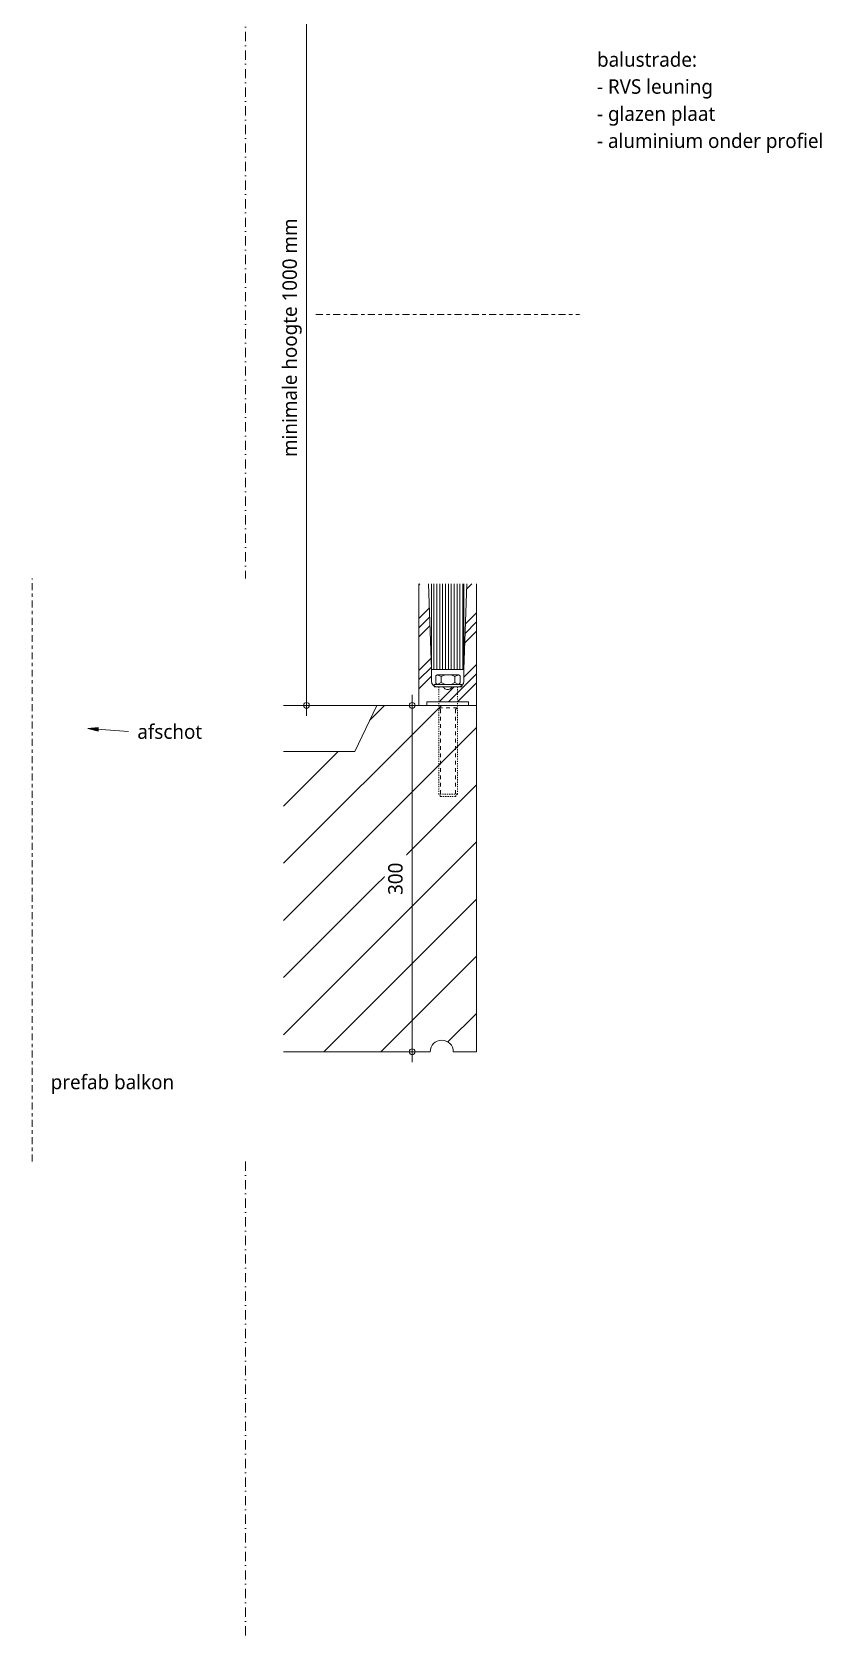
# Model space of a CAD drawing. Header units: millimetres. Extents: x -435 to 27166, y -19117 to 26500.
# Drawn here: x 8062 to 8746, y 17309 to 18701 of the extents above; entities that cross this region are included whole.
import ezdxf

# ---------------------------------------------------------------- set-up
doc = ezdxf.new("R2010")
doc.units = ezdxf.units.MM
for name, pattern in [('Dash', [6.35, 3.175, -3.175]), ('MV_center', [15, 6, -3, 3, -3]), ('MV_stramien', [16, 8, -4, 0, -4]), ('Streep 1_1', [2, 1, -1])]:
    doc.linetypes.add(name, pattern=pattern)
for name, color, linetype, lineweight in [('A-ANNO-DIMS', 211, 'Continuous', 13), ('A-ANNO-DIMS-5', 211, 'Continuous', 13), ('A-DETL', 90, 'Continuous', 13), ('A-DETL-GENF', 92, 'Continuous', 18), ('A-DETL-GENF-HDLN', 1, 'Dash', 18), ('G-ANNO-TEXT', 231, 'Continuous', 13)]:
    doc.layers.add(name, color=color, linetype=linetype, lineweight=lineweight)
doc.styles.add('Segoe UI_3', font='segoeui.ttf', dxfattribs={"height": 12.5})
doc.dimstyles.new('2_5_mm_4', dxfattribs={"dimscale": 304.8, "dimtxt": 13.092049, "dimasz": 0.016404, "dimexe": 0.029528, "dimexo": 0.0625, "dimgap": 0.014764, "dimtad": 1, "dimdec": 0, "dimzin": 0, "dimdsep": 46, "dimtxsty": 'Segoe UI_3', "dimblk1": 'DOTBLANK', "dimblk2": 'DOTBLANK', "dimsah": 1, "dimcen": 0.09, "dimdle": 0.029528, "dimazin": 0, "dimtfac": 1, "dimtdec": 4, "dimtix": 1, "dimtmove": 0, "dimatfit": 3, "dimfxl": 0.029528, "dimfxlon": 1, "dimtvp": 1, "dimtfill": 1, "dimtolj": 1, "dimtzin": 0, "dimarcsym": 2})

# ---------------------------------------------------------------- blocks, each defined once
blk = doc.blocks.new('00 bout s e1 - M12-4297820-Details Appartement')
at = {"layer": 'A-DETL-GENF'}
for p, q in [((-9.5, 10.5), (-10.5, 9)), ((-9, 5.8), (-10.5, 9)), ((-10.5, 9), (-10.5, -9.4)), ((-10.5, 2.6), (-9, 5.8)), ((-10.5, -2.6), (-10.5, 2.6)), ((-3.4, 10.5), (-9.5, 10.5)), ((-9, 5.8), (-3.8, 5.8)), ((-2.2, 9), (-3.8, 5.8)), ((-3.8, 5.8), (-2.2, 2.6)), ((-2.2, 9), (-3.4, 10.5)), ((0, 12), (-2.2, 12)), ((-2.2, 12), (-2.2, 0)), ((-2.2, 0), (-2.2, 9)), ((-2.2, 2.6), (-2.2, -2.6)), ((0, -12), (0, 12)), ((-9, -6), (-10.5, -2.6)), ((-10.5, -9.4), (-9, -6)), ((-10.5, -9.4), (-9.5, -10.5)), ((-9.5, -10.5), (-3.2, -10.5)), ((-9, -6), (-3.8, -6)), ((-2.2, -2.6), (-3.8, -6)), ((-3.8, -6), (-2.2, -9.4)), ((-3.2, -10.5), (-2.2, -9.4)), ((-2.2, -9.4), (-2.2, 0)), ((-2.2, 0), (-2.2, -12)), ((-2.2, -12), (0, -12))]:
    blk.add_line(p, q, dxfattribs=at)
at = {"layer": 'A-DETL-GENF', "linetype": 'Streep 1_1', "lineweight": 13}
for p, q in [((0, 8), (93, 8)), ((95, 6.5), (93, 8)), ((93, 8), (93, -8)), ((95, -6.5), (95, 6.5)), ((0, -8), (93, -8)), ((95, -6.5), (93, -8))]:
    blk.add_line(p, q, dxfattribs=at)
at = {"layer": 'A-DETL-GENF-HDLN'}
for p, q in [((18, 8), (19.5, 6.5)), ((18, -8), (18, 8)), ((19.5, 6.5), (93, 6.5)), ((18, -8), (19.5, -6.5)), ((19.5, -6.5), (93, -6.5))]:
    blk.add_line(p, q, dxfattribs=at)
blk = doc.blocks.new('NLRS_00_DI_maskeer - Type 1-4234909-Details Appartement')
at = {"layer": 'A-DETL-GENF', "linetype": 'MV_center'}
blk.add_line((405, 0), (-100, 0), dxfattribs=at)
blk = doc.blocks.new('NLRS_00_DI_maskeer - Type 1-4234971-Details Appartement')
at = {"layer": 'A-DETL-GENF', "linetype": 'MV_center'}
blk.add_line((128, 0), (-100, 0), dxfattribs=at)
blk = doc.blocks.new('DIMBLOCK318-Details Appartement')
at = {"layer": 'A-ANNO-DIMS-5'}
for p, q in [((8391.2, 18118.2), (8382.2, 18118.2)), ((8391.2, 18127.2), (8391.2, 17809.2)), ((8391.2, 18118.2), (8400.2, 18118.2)), ((8391.2, 17818.2), (8382.2, 17818.2)), ((8391.2, 17818.2), (8400.2, 17818.2))]:
    blk.add_line(p, q, dxfattribs=at)
for centre in [(8391.2, 18118.2), (8391.2, 17818.2)]:
    blk.add_circle(centre, 2.5, dxfattribs=at)
at = {"layer": 'A-ANNO-DIMS-5', "color": 0, "insert": (8370.4, 17954), "char_height": 12.5, "width": 34.277, "attachment_point": 1, "rotation": 90, "line_spacing_factor": 1.142579, "style": 'Segoe UI_3', "bg_fill": 3, "box_fill_scale": 1.25, "bg_fill_color": 9, "bg_fill_true_color": 13158600, "bg_fill_transparency": 0}
blk.add_mtext('300', dxfattribs=at)
blk = doc.blocks.new('_DotBlank')
at = {"color": 0, "linetype": 'ByBlock', "lineweight": -2}
blk.add_line((-0.5, 0), (-1, 0), dxfattribs=at)
blk.add_circle((0, 0), 0.5, dxfattribs=at)
blk = doc.blocks.new('DIMBLOCK322-Details Appartement')
at = {"layer": 'A-ANNO-DIMS-5'}
for p, q in [((8299.7, 18761.1), (8290.7, 18761.1)), ((8299.7, 18770.1), (8299.7, 18109.2)), ((8299.7, 18761.1), (8308.7, 18761.1)), ((8299.7, 18118.2), (8290.7, 18118.2)), ((8299.7, 18118.2), (8308.7, 18118.2))]:
    blk.add_line(p, q, dxfattribs=at)
for centre in [(8299.7, 18761.1), (8299.7, 18118.2)]:
    blk.add_circle(centre, 2.5, dxfattribs=at)
at = {"layer": 'A-ANNO-DIMS-5', "color": 0, "insert": (8278.9, 18333.3), "char_height": 12.5, "width": 255.366, "attachment_point": 1, "rotation": 90, "line_spacing_factor": 1.142579, "style": 'Segoe UI_3', "bg_fill": 3, "box_fill_scale": 1.25, "bg_fill_color": 9, "bg_fill_true_color": 13158600, "bg_fill_transparency": 0}
blk.add_mtext('minimale hoogte 1000 mm', dxfattribs=at)

msp = doc.modelspace()

# ---------------------------------------------------------------- hatches: boundary and pattern name
at = {"layer": 'A-DETL-GENF', "lineweight": 13}
h = msp.add_hatch(dxfattribs=at)
h.set_pattern_fill('FP_83', color=254, style=0, pattern_type=2)
h.set_pattern_definition([(45, (0, 0), (-22.45064, 22.45064), []), (45, (7.938, 0), (0, 44.90128), []), (45, (-7.938, 0), (0, 44.90128), [])])
h.paths.add_polyline_path([(8396.9, 18118.2), (8403.9, 18118.2), (8403.9, 18121.2), (8439.9, 18121.2), (8439.9, 18118.2), (8446.9, 18118.2), (8446.9, 18223.4), (8438.5, 18223.4), (8435.9, 18149.2), (8435.9, 18139.2), (8435.7, 18137.9), (8435.2, 18136.7), (8434.4, 18135.7), (8433.4, 18134.9), (8432.2, 18134.4), (8430.9, 18134.2), (8426.5, 18134.2), (8425.9, 18134), (8425.3, 18133.7), (8424.1, 18132.6), (8423.3, 18132.1), (8422.3, 18131.9), (8421.4, 18131.9), (8420.4, 18132.1), (8419.6, 18132.6), (8418.4, 18133.7), (8417.8, 18134), (8417.2, 18134.2), (8416.5, 18134.2), (8412.9, 18134.2), (8411.6, 18134.4), (8410.4, 18134.9), (8409.3, 18135.7), (8408.5, 18136.7), (8408, 18137.9), (8407.9, 18139.2), (8407.9, 18149.2), (8405.2, 18223.4), (8396.9, 18223.4), (8396.9, 18149.2)])
h = msp.add_hatch(dxfattribs=at)
h.set_pattern_fill('FP_99', color=254, style=0, pattern_type=2)
h.set_pattern_definition([(90, (0, 0), (-2.5, 2e-16), [])])
h.paths.add_polyline_path([(8435.9, 18149.2), (8435.9, 18223.4), (8407.9, 18223.4), (8407.9, 18149.2)])
h = msp.add_hatch(dxfattribs=at)
h.set_pattern_fill('FP_78', color=250, style=0, pattern_type=2)
h.set_pattern_definition([(45, (0, 0), (-24.74874, 24.74874), [])])
h.paths.add_polyline_path([(8406.8, 17818.2), (8407.2, 17820.8), (8408.2, 17823.2), (8409.8, 17825.3), (8411.8, 17826.9), (8414.3, 17827.9), (8416.8, 17828.2), (8419.4, 17827.9), (8421.8, 17826.9), (8423.9, 17825.3), (8425.5, 17823.2), (8426.5, 17820.8), (8426.8, 17818.2), (8446.9, 17818.2), (8446.9, 18118.2), (8360.5, 18118.2), (8341.5, 18078.2), (8279.9, 18078.2), (8279.9, 17818.2)])
at = {"layer": 'G-ANNO-TEXT'}
msp.add_hatch(color=7, dxfattribs=at).paths.add_polyline_path([(8110.4, 18098.1), (8119.3, 18095.9), (8119.5, 18099)])

# ---------------------------------------------------------------- linework, layer by layer
at = {"layer": 'A-DETL', "linetype": 'MV_stramien', "lineweight": 18}
for p, q in [((8246.9, 18975.3), (8246.9, 18228.1)), ((8246.9, 17723.1), (8246.9, 17308.7))]:
    msp.add_line(p, q, dxfattribs=at)
at = {"layer": 'A-DETL', "lineweight": 18}
for p, q in [((8396.9, 18223.4), (8396.9, 18118.2)), ((8407.9, 18149.2), (8405.2, 18223.4)), ((8407.9, 18223.4), (8407.9, 18149.2)), ((8438.5, 18223.4), (8435.9, 18149.2)), ((8435.9, 18149.2), (8435.9, 18223.4)), ((8446.9, 18118.2), (8446.9, 18223.4)), ((8407.9, 18139.2), (8407.9, 18149.2)), ((8407.9, 18149.2), (8435.9, 18149.2)), ((8435.9, 18149.2), (8435.9, 18139.2)), ((8416.5, 18134.2), (8412.9, 18134.2)), ((8430.9, 18134.2), (8427.2, 18134.2)), ((8360.5, 18118.2), (8279.9, 18118.2)), ((8360.5, 18118.2), (8341.5, 18078.2)), ((8396.9, 18118.2), (8360.5, 18118.2)), ((8396.9, 18118.2), (8403.9, 18118.2)), ((8403.9, 18118.2), (8403.9, 18121.2)), ((8403.9, 18121.2), (8439.9, 18121.2)), ((8439.9, 18118.2), (8403.9, 18118.2)), ((8439.9, 18121.2), (8439.9, 18118.2)), ((8439.9, 18118.2), (8446.9, 18118.2)), ((8446.9, 17818.2), (8446.9, 18118.2)), ((8341.5, 18078.2), (8279.9, 18078.2)), ((8279.9, 17818.2), (8406.8, 17818.2)), ((8426.8, 17818.2), (8446.9, 17818.2))]:
    msp.add_line(p, q, dxfattribs=at)
for centre, radius, start, end in [((8412.9, 18139.2), 5, 180, 270), ((8416.7, 18131.4), 2.84, 40.6388, 93.1602), ((8421.9, 18135.8), 3.97, 220.6388, 319.3612), ((8427, 18131.4), 2.84, 86.8398, 139.3612), ((8430.9, 18139.2), 5, 270, 0), ((8416.8, 17818.2), 10, 0, 180)]:
    msp.add_arc(centre, radius, start, end, dxfattribs=at)
at = {"layer": 'G-ANNO-TEXT', "color": 250}
for p, q in [((8119.5, 18099), (8110.4, 18098.1)), ((8110.4, 18098.1), (8119.3, 18095.9)), ((8110.4, 18098.1), (8145.8, 18095.5)), ((8119.3, 18095.9), (8119.5, 18099))]:
    msp.add_line(p, q, dxfattribs=at)

# ---------------------------------------------------------------- block references
at = {"layer": 'A-DETL-GENF', "linetype": 'MV_center'}
for name, p, rotation in [('NLRS_00_DI_maskeer - Type 1-4234971-Details Appartement', (8435.9, 18456.8), 180), ('NLRS_00_DI_maskeer - Type 1-4234909-Details Appartement', (8062.3, 18128.1), 270)]:
    msp.add_blockref(name, p, dxfattribs=dict(at, rotation=rotation))
at = {"layer": 'A-DETL-GENF-HDLN', "rotation": 270.0000000000001}
msp.add_blockref('00 bout s e1 - M12-4297820-Details Appartement', (8422.3, 18134.2), dxfattribs=at)

# ---------------------------------------------------------------- texts
at = {"layer": 'G-ANNO-TEXT', "color": 7, "char_height": 12.5, "attachment_point": 1, "style": 'Segoe UI_3'}
for s, insert, width in [('balustrade:', (8551.2, 18683.9), 102.616), ('- RVS leuning', (8551.2, 18660.5), 127.869), ('- glazen plaat', (8551.2, 18637), 128.27), ('- aluminium onder profiel', (8551.2, 18613.5), 241.709), ('afschot', (8153.3, 18101.7), 67.743), ('prefab balkon', (8078.3, 17798.2), 130.274)]:
    msp.add_mtext(s, dxfattribs=dict(at, insert=insert, width=width))

# ---------------------------------------------------------------- next in the draw order: dimensions: what is measured, and where the dimension line sits
at = {"layer": 'A-ANNO-DIMS'}
dim = msp.add_linear_dim(base=(8299.7, 18118.2), p1=(8308.7, 18761.1), p2=(8308.7, 18118.2), angle=90, text='minimale hoogte 1000 mm', dimstyle='2_5_mm_4', override={"dimpost": '<>', "dimfxl": 642.860533}, dxfattribs=at)
dim.commit()
dim.dimension.update_dxf_attribs({"geometry": 'DIMBLOCK322-Details Appartement', "text_midpoint": (8286.5, 18439.7)})
dim = msp.add_linear_dim(base=(8391.2, 17818.2), p1=(8400.2, 18118.2), p2=(8400.2, 17818.2), angle=90, dimstyle='2_5_mm_4', override={"dimpost": '<>', "dimfxl": 300}, dxfattribs=at)
dim.commit()
dim.dimension.update_dxf_attribs({"geometry": 'DIMBLOCK318-Details Appartement', "text_midpoint": (8380.3, 17968.2)})

doc.saveas('drawing.dxf')
